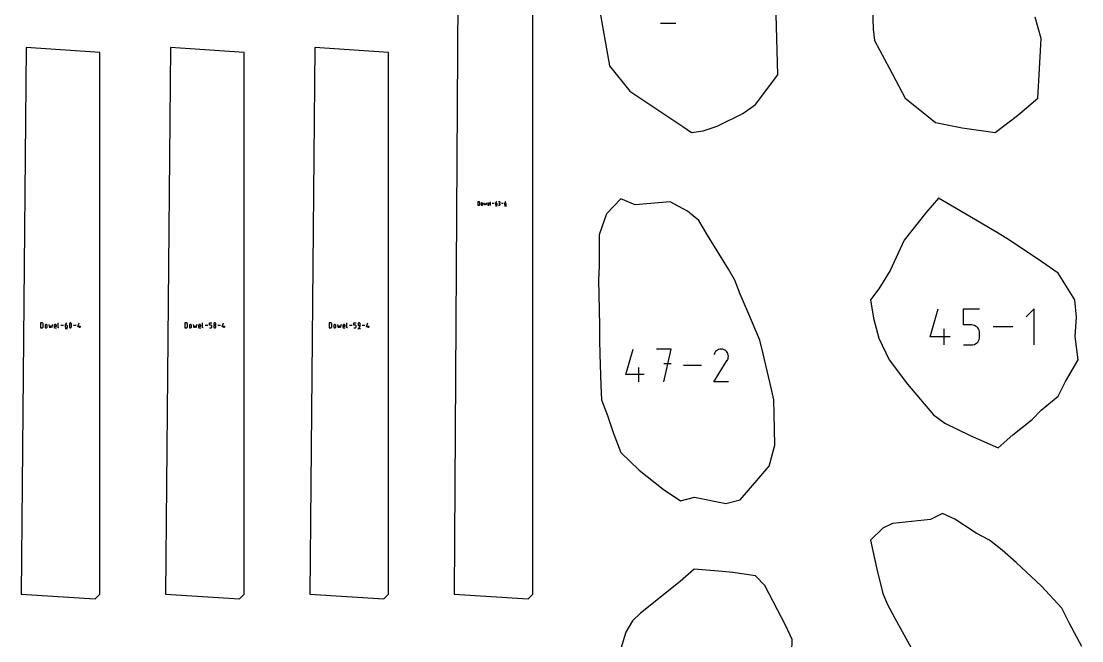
# Model space of a CAD drawing. Extents: x 0 to 12.2, y 0 to 12.
# Drawn here: x 4.89 to 6.911, y 9.373 to 10.553 of the extents above; entities that cross this region are included whole.
import ezdxf

# ---------------------------------------------------------------- set-up
doc = ezdxf.new("R2010")
doc.units = 0

msp = doc.modelspace()

# ---------------------------------------------------------------- linework, layer by layer
at = {"layer": 'annotation', "color": 1}
for p, q in [((6.107828, 10.549127), (6.137182, 10.549127)), ((5.762082, 10.208961), (5.759831, 10.208961)), ((5.759831, 10.208961), (5.759831, 10.20221)), ((5.762351, 10.208937), (5.762082, 10.208961)), ((5.762604, 10.208867), (5.762351, 10.208937)), ((5.762837, 10.208756), (5.762604, 10.208867)), ((5.763046, 10.208608), (5.762837, 10.208756)), ((5.763226, 10.208427), (5.763046, 10.208608)), ((5.763374, 10.208217), (5.763226, 10.208427)), ((5.763485, 10.207983), (5.763374, 10.208217)), ((5.763555, 10.20773), (5.763485, 10.207983)), ((5.763579, 10.20746), (5.763555, 10.20773)), ((5.763579, 10.203715), (5.763579, 10.20746)), ((5.763579, 10.20746), (5.763579, 10.20746)), ((5.766135, 10.205478), (5.766111, 10.205208)), ((5.766111, 10.205208), (5.766111, 10.203712)), ((5.766204, 10.205732), (5.766135, 10.205478)), ((5.766315, 10.205965), (5.766204, 10.205732)), ((5.766464, 10.206174), (5.766315, 10.205965)), ((5.766645, 10.206354), (5.766464, 10.206174)), ((5.766854, 10.206501), (5.766645, 10.206354)), ((5.767088, 10.206612), (5.766854, 10.206501)), ((5.767342, 10.206681), (5.767088, 10.206612)), ((5.767612, 10.206705), (5.767342, 10.206681)), ((5.767881, 10.206681), (5.767612, 10.206705)), ((5.767612, 10.206705), (5.767612, 10.206705)), ((5.768135, 10.206612), (5.767881, 10.206681)), ((5.768369, 10.206501), (5.768135, 10.206612)), ((5.768578, 10.206354), (5.768369, 10.206501)), ((5.768759, 10.206174), (5.768578, 10.206354)), ((5.768907, 10.205965), (5.768759, 10.206174)), ((5.769018, 10.205732), (5.768907, 10.205965)), ((5.769088, 10.205478), (5.769018, 10.205732)), ((5.769112, 10.205208), (5.769088, 10.205478)), ((5.769112, 10.203712), (5.769112, 10.205208)), ((5.769112, 10.205208), (5.769112, 10.205208)), ((5.772772, 10.20221), (5.771644, 10.206705)), ((5.773896, 10.205208), (5.772772, 10.20221)), ((5.775019, 10.20221), (5.773896, 10.205208)), ((5.776147, 10.206705), (5.775019, 10.20221)), ((5.778703, 10.205483), (5.778679, 10.205214)), ((5.778679, 10.205214), (5.778679, 10.20334)), ((5.778773, 10.205737), (5.778703, 10.205483)), ((5.778884, 10.20597), (5.778773, 10.205737)), ((5.779032, 10.206179), (5.778884, 10.20597)), ((5.779213, 10.20636), (5.779032, 10.206179)), ((5.779422, 10.206508), (5.779213, 10.20636)), ((5.779655, 10.206619), (5.779422, 10.206508)), ((5.779909, 10.206689), (5.779655, 10.206619)), ((5.780178, 10.206713), (5.779909, 10.206689)), ((5.780447, 10.206689), (5.780178, 10.206713)), ((5.780178, 10.206713), (5.780178, 10.206713)), ((5.780701, 10.206619), (5.780447, 10.206689)), ((5.780935, 10.206508), (5.780701, 10.206619)), ((5.781144, 10.20636), (5.780935, 10.206508)), ((5.781325, 10.206179), (5.781144, 10.20636)), ((5.781472, 10.20597), (5.781325, 10.206179)), ((5.781583, 10.205737), (5.781472, 10.20597)), ((5.781653, 10.205483), (5.781583, 10.205737)), ((5.781677, 10.205214), (5.781653, 10.205483)), ((5.781677, 10.204462), (5.781677, 10.205214)), ((5.781677, 10.205214), (5.781677, 10.205214)), ((5.784208, 10.202964), (5.784208, 10.208966)), ((5.791187, 10.205586), (5.787495, 10.205586)), ((5.793751, 10.206411), (5.793717, 10.205955)), ((5.793717, 10.205955), (5.793717, 10.203711)), ((5.795216, 10.205955), (5.793717, 10.205955)), ((5.793848, 10.20685), (5.793751, 10.206411)), ((5.794004, 10.207265), (5.793848, 10.20685)), ((5.794216, 10.207651), (5.794004, 10.207265)), ((5.79448, 10.208003), (5.794216, 10.207651)), ((5.794791, 10.208316), (5.79448, 10.208003)), ((5.795146, 10.208583), (5.794791, 10.208316)), ((5.79554, 10.2088), (5.795146, 10.208583)), ((5.795486, 10.205931), (5.795216, 10.205955)), ((5.79574, 10.205861), (5.795486, 10.205931)), ((5.795969, 10.208961), (5.79554, 10.2088)), ((5.795973, 10.205751), (5.79574, 10.205861)), ((5.795969, 10.208961), (5.795969, 10.208961)), ((5.796183, 10.205603), (5.795973, 10.205751)), ((5.796363, 10.205423), (5.796183, 10.205603)), ((5.796511, 10.205214), (5.796363, 10.205423)), ((5.796622, 10.204981), (5.796511, 10.205214)), ((5.800746, 10.208953), (5.799247, 10.208953)), ((5.800746, 10.205955), (5.799996, 10.205955)), ((5.799996, 10.205955), (5.800746, 10.205955)), ((5.801016, 10.208929), (5.800746, 10.208953)), ((5.800746, 10.205955), (5.801016, 10.205979)), ((5.801016, 10.205931), (5.800746, 10.205955)), ((5.800746, 10.205955), (5.800746, 10.205955)), ((5.801269, 10.208859), (5.801016, 10.208929)), ((5.801016, 10.205979), (5.801269, 10.206049)), ((5.801269, 10.205861), (5.801016, 10.205931)), ((5.801503, 10.208748), (5.801269, 10.208859)), ((5.801269, 10.206049), (5.801503, 10.20616)), ((5.801503, 10.20575), (5.801269, 10.205861)), ((5.801712, 10.2086), (5.801503, 10.208748)), ((5.801503, 10.20616), (5.801712, 10.206308)), ((5.801712, 10.205602), (5.801503, 10.20575)), ((5.801893, 10.20842), (5.801712, 10.2086)), ((5.801712, 10.206308), (5.801893, 10.206489)), ((5.801893, 10.205422), (5.801712, 10.205602)), ((5.802041, 10.208211), (5.801893, 10.20842)), ((5.801893, 10.206489), (5.802041, 10.206699)), ((5.802041, 10.205213), (5.801893, 10.205422)), ((5.802151, 10.207978), (5.802041, 10.208211)), ((5.802041, 10.206699), (5.802151, 10.206933)), ((5.802151, 10.204979), (5.802041, 10.205213)), ((5.802221, 10.207725), (5.802151, 10.207978)), ((5.802151, 10.206933), (5.802221, 10.207187)), ((5.802245, 10.207456), (5.802221, 10.207725)), ((5.802221, 10.207187), (5.802245, 10.207456)), ((5.802245, 10.207456), (5.802245, 10.207456)), ((5.808468, 10.205586), (5.804777, 10.205586)), ((5.811033, 10.206411), (5.810999, 10.205955)), ((5.810999, 10.205955), (5.810999, 10.203711)), ((5.812498, 10.205955), (5.810999, 10.205955)), ((5.811129, 10.20685), (5.811033, 10.206411)), ((5.811286, 10.207265), (5.811129, 10.20685)), ((5.811498, 10.207651), (5.811286, 10.207265)), ((5.811762, 10.208003), (5.811498, 10.207651)), ((5.812073, 10.208316), (5.811762, 10.208003)), ((5.812428, 10.208583), (5.812073, 10.208316)), ((5.812822, 10.2088), (5.812428, 10.208583)), ((5.812768, 10.205931), (5.812498, 10.205955)), ((5.813022, 10.205861), (5.812768, 10.205931)), ((5.813251, 10.208961), (5.812822, 10.2088)), ((5.813255, 10.205751), (5.813022, 10.205861)), ((5.813251, 10.208961), (5.813251, 10.208961)), ((5.813464, 10.205603), (5.813255, 10.205751)), ((5.813645, 10.205423), (5.813464, 10.205603)), ((5.813793, 10.205214), (5.813645, 10.205423)), ((5.813904, 10.204981), (5.813793, 10.205214)), ((5.759831, 10.202215), (5.762082, 10.202215)), ((5.759831, 10.20221), (5.759831, 10.202215)), ((5.762082, 10.202215), (5.762351, 10.202239)), ((5.762082, 10.202215), (5.762082, 10.202215)), ((5.762351, 10.202239), (5.762604, 10.202308)), ((5.762604, 10.202308), (5.762837, 10.20242)), ((5.762837, 10.20242), (5.763046, 10.202568)), ((5.763046, 10.202568), (5.763226, 10.202749)), ((5.763226, 10.202749), (5.763374, 10.202958)), ((5.763374, 10.202958), (5.763485, 10.203192)), ((5.763485, 10.203192), (5.763555, 10.203446)), ((5.763555, 10.203446), (5.763579, 10.203715)), ((5.766111, 10.203712), (5.766111, 10.203712)), ((5.766111, 10.203712), (5.766135, 10.203442)), ((5.766135, 10.203442), (5.766204, 10.203188)), ((5.766204, 10.203188), (5.766315, 10.202954)), ((5.766315, 10.202954), (5.766464, 10.202745)), ((5.766464, 10.202745), (5.766645, 10.202564)), ((5.766645, 10.202564), (5.766854, 10.202415)), ((5.766854, 10.202415), (5.767088, 10.202304)), ((5.767088, 10.202304), (5.767342, 10.202235)), ((5.767342, 10.202235), (5.767612, 10.20221)), ((5.767612, 10.20221), (5.767881, 10.202235)), ((5.767612, 10.20221), (5.767612, 10.20221)), ((5.767881, 10.202235), (5.768135, 10.202304)), ((5.768135, 10.202304), (5.768369, 10.202415)), ((5.768369, 10.202415), (5.768578, 10.202564)), ((5.768578, 10.202564), (5.768759, 10.202745)), ((5.768759, 10.202745), (5.768907, 10.202954)), ((5.768907, 10.202954), (5.769019, 10.203188)), ((5.769019, 10.203188), (5.769088, 10.203442)), ((5.769088, 10.203442), (5.769112, 10.203712)), ((5.778679, 10.204462), (5.781677, 10.204462)), ((5.778679, 10.20334), (5.778679, 10.20334)), ((5.778679, 10.20334), (5.778697, 10.203137)), ((5.778697, 10.203137), (5.778749, 10.202945)), ((5.778749, 10.202945), (5.778833, 10.202769)), ((5.778833, 10.202769), (5.778944, 10.202612)), ((5.778944, 10.202612), (5.779079, 10.202475)), ((5.779079, 10.202475), (5.779236, 10.202364)), ((5.779236, 10.202364), (5.779412, 10.202281)), ((5.779412, 10.202281), (5.779602, 10.202228)), ((5.779602, 10.202228), (5.779804, 10.20221)), ((5.779804, 10.20221), (5.781677, 10.20221)), ((5.78422, 10.202828), (5.784208, 10.202964)), ((5.784255, 10.2027), (5.78422, 10.202828)), ((5.784311, 10.202582), (5.784255, 10.2027)), ((5.784385, 10.202477), (5.784311, 10.202582)), ((5.784476, 10.202386), (5.784385, 10.202477)), ((5.784581, 10.202312), (5.784476, 10.202386)), ((5.784699, 10.202256), (5.784581, 10.202312)), ((5.784827, 10.202221), (5.784699, 10.202256)), ((5.784963, 10.202209), (5.784827, 10.202221)), ((5.784963, 10.202209), (5.784963, 10.202209)), ((5.79353, 10.201366), (5.796905, 10.201366)), ((5.793717, 10.203711), (5.793717, 10.203711)), ((5.793717, 10.203711), (5.793742, 10.203441)), ((5.793742, 10.203441), (5.793811, 10.203188)), ((5.793811, 10.203188), (5.793922, 10.202954)), ((5.793922, 10.202954), (5.79407, 10.202744)), ((5.79407, 10.202744), (5.794251, 10.202563)), ((5.794251, 10.202563), (5.794461, 10.202415)), ((5.794461, 10.202415), (5.794694, 10.202304)), ((5.794694, 10.202304), (5.794947, 10.202235)), ((5.794947, 10.202235), (5.795216, 10.20221)), ((5.795216, 10.20221), (5.795486, 10.202235)), ((5.795216, 10.20221), (5.795216, 10.20221)), ((5.795486, 10.202235), (5.79574, 10.202304)), ((5.79574, 10.202304), (5.795973, 10.202415)), ((5.795973, 10.202415), (5.796183, 10.202563)), ((5.796183, 10.202563), (5.796363, 10.202744)), ((5.796363, 10.202744), (5.796511, 10.202954)), ((5.796511, 10.202954), (5.796622, 10.203188)), ((5.796691, 10.204727), (5.796622, 10.204981)), ((5.796622, 10.203188), (5.796691, 10.203441)), ((5.796716, 10.204458), (5.796691, 10.204727)), ((5.796691, 10.203441), (5.796716, 10.203711)), ((5.796716, 10.203711), (5.796716, 10.204458)), ((5.796716, 10.204458), (5.796716, 10.204458)), ((5.799247, 10.202211), (5.800746, 10.202211)), ((5.800746, 10.202211), (5.801016, 10.202235)), ((5.800746, 10.202211), (5.800746, 10.202211)), ((5.801016, 10.202235), (5.801269, 10.202304)), ((5.801269, 10.202304), (5.801503, 10.202415)), ((5.801503, 10.202415), (5.801712, 10.202563)), ((5.801712, 10.202563), (5.801893, 10.202744)), ((5.801893, 10.202744), (5.802041, 10.202953)), ((5.802041, 10.202953), (5.802151, 10.203186)), ((5.802221, 10.204727), (5.802151, 10.204979)), ((5.802151, 10.203186), (5.802221, 10.203439)), ((5.802245, 10.204458), (5.802221, 10.204727)), ((5.802221, 10.203439), (5.802245, 10.203707)), ((5.802245, 10.203707), (5.802245, 10.204458)), ((5.802245, 10.204458), (5.802245, 10.204458)), ((5.810812, 10.201366), (5.814187, 10.201366)), ((5.810999, 10.203711), (5.810999, 10.203711)), ((5.810999, 10.203711), (5.811024, 10.203441)), ((5.811024, 10.203441), (5.811093, 10.203188)), ((5.811093, 10.203188), (5.811204, 10.202954)), ((5.811204, 10.202954), (5.811352, 10.202744)), ((5.811352, 10.202744), (5.811533, 10.202563)), ((5.811533, 10.202563), (5.811743, 10.202415)), ((5.811743, 10.202415), (5.811976, 10.202304)), ((5.811976, 10.202304), (5.812229, 10.202235)), ((5.812229, 10.202235), (5.812498, 10.20221)), ((5.812498, 10.20221), (5.812768, 10.202235)), ((5.812498, 10.20221), (5.812498, 10.20221)), ((5.812768, 10.202235), (5.813022, 10.202304)), ((5.813022, 10.202304), (5.813255, 10.202415)), ((5.813255, 10.202415), (5.813464, 10.202563)), ((5.813464, 10.202563), (5.813645, 10.202744)), ((5.813645, 10.202744), (5.813793, 10.202954)), ((5.813793, 10.202954), (5.813904, 10.203188)), ((5.813973, 10.204727), (5.813904, 10.204981)), ((5.813904, 10.203188), (5.813973, 10.203441)), ((5.813997, 10.204458), (5.813973, 10.204727)), ((5.813973, 10.203441), (5.813997, 10.203711)), ((5.813997, 10.203711), (5.813997, 10.204458)), ((5.813997, 10.204458), (5.813997, 10.204458)), ((6.621694, 9.951688), (6.636884, 10.004961)), ((6.685417, 9.974456), (6.685417, 10.004961)), ((6.685417, 10.004961), (6.71584, 10.004961)), ((6.819903, 10.004961), (6.804674, 9.989728)), ((6.819903, 9.936459), (6.819903, 10.004961)), ((4.929563, 9.978279), (4.926411, 9.978279)), ((4.926411, 9.978279), (4.926411, 9.968828)), ((4.926411, 9.968834), (4.929563, 9.968834)), ((4.926411, 9.968828), (4.926411, 9.968834)), ((4.929939, 9.978245), (4.929563, 9.978279)), ((4.929563, 9.968834), (4.929939, 9.968868)), ((4.929563, 9.968834), (4.929563, 9.968834)), ((4.930293, 9.978148), (4.929939, 9.978245)), ((4.929939, 9.968868), (4.930293, 9.968966)), ((4.930619, 9.977992), (4.930293, 9.978148)), ((4.930293, 9.968966), (4.930619, 9.969121)), ((4.930912, 9.977785), (4.930619, 9.977992)), ((4.930619, 9.969121), (4.930912, 9.969328)), ((4.931165, 9.977531), (4.930912, 9.977785)), ((4.930912, 9.969328), (4.931165, 9.969582)), ((4.931372, 9.977238), (4.931165, 9.977531)), ((4.931165, 9.969582), (4.931372, 9.969875)), ((4.931527, 9.976911), (4.931372, 9.977238)), ((4.931372, 9.969875), (4.931527, 9.970202)), ((4.931625, 9.976555), (4.931527, 9.976911)), ((4.931527, 9.970202), (4.931625, 9.970558)), ((4.931659, 9.976178), (4.931625, 9.976555)), ((4.931625, 9.970558), (4.931659, 9.970935)), ((4.931659, 9.970935), (4.931659, 9.976178)), ((4.931659, 9.976178), (4.931659, 9.976178)), ((4.935237, 9.973403), (4.935203, 9.973026)), ((4.935203, 9.973026), (4.935203, 9.97093)), ((4.935203, 9.97093), (4.935203, 9.97093)), ((4.935203, 9.97093), (4.935237, 9.970552)), ((4.935334, 9.973758), (4.935237, 9.973403)), ((4.935237, 9.970552), (4.935334, 9.970197)), ((4.93549, 9.974084), (4.935334, 9.973758)), ((4.935334, 9.970197), (4.93549, 9.96987)), ((4.935697, 9.974377), (4.93549, 9.974084)), ((4.93549, 9.96987), (4.935697, 9.969576)), ((4.935951, 9.974629), (4.935697, 9.974377)), ((4.935697, 9.969576), (4.935951, 9.969323)), ((4.936244, 9.974836), (4.935951, 9.974629)), ((4.935951, 9.969323), (4.936244, 9.969115)), ((4.936571, 9.974991), (4.936244, 9.974836)), ((4.936244, 9.969115), (4.936571, 9.96896)), ((4.936927, 9.975088), (4.936571, 9.974991)), ((4.936571, 9.96896), (4.936927, 9.968862)), ((4.937304, 9.975121), (4.936927, 9.975088)), ((4.936927, 9.968862), (4.937304, 9.968828)), ((4.937682, 9.975088), (4.937304, 9.975121)), ((4.937304, 9.975121), (4.937304, 9.975121)), ((4.937304, 9.968828), (4.937682, 9.968862)), ((4.937304, 9.968828), (4.937304, 9.968828)), ((4.938037, 9.974991), (4.937682, 9.975088)), ((4.937682, 9.968862), (4.938037, 9.96896)), ((4.938364, 9.974836), (4.938037, 9.974991)), ((4.938037, 9.96896), (4.938365, 9.969115)), ((4.938658, 9.974629), (4.938364, 9.974836)), ((4.938365, 9.969115), (4.938658, 9.969323)), ((4.938911, 9.974377), (4.938658, 9.974629)), ((4.938658, 9.969323), (4.938911, 9.969576)), ((4.939118, 9.974084), (4.938911, 9.974377)), ((4.938911, 9.969576), (4.939119, 9.96987)), ((4.939274, 9.973758), (4.939118, 9.974084)), ((4.939119, 9.96987), (4.939274, 9.970197)), ((4.939372, 9.973403), (4.939274, 9.973758)), ((4.939274, 9.970197), (4.939372, 9.970552)), ((4.939406, 9.973026), (4.939372, 9.973403)), ((4.939372, 9.970552), (4.939406, 9.97093)), ((4.939406, 9.97093), (4.939406, 9.973026)), ((4.939406, 9.973026), (4.939406, 9.973026)), ((4.944529, 9.968828), (4.94295, 9.975121)), ((4.946102, 9.973026), (4.944529, 9.968828)), ((4.947675, 9.968828), (4.946102, 9.973026)), ((4.949254, 9.975121), (4.947675, 9.968828)), ((4.952832, 9.97341), (4.952798, 9.973034)), ((4.952798, 9.973034), (4.952798, 9.97041)), ((4.952798, 9.97198), (4.956996, 9.97198)), ((4.952798, 9.97041), (4.952798, 9.97041)), ((4.952798, 9.97041), (4.952824, 9.970125)), ((4.952824, 9.970125), (4.952897, 9.969857)), ((4.95293, 9.973765), (4.952832, 9.97341)), ((4.952897, 9.969857), (4.953014, 9.969611)), ((4.953085, 9.974092), (4.95293, 9.973765)), ((4.953014, 9.969611), (4.953169, 9.96939)), ((4.953293, 9.974385), (4.953085, 9.974092)), ((4.953169, 9.96939), (4.953359, 9.969199)), ((4.953546, 9.974638), (4.953293, 9.974385)), ((4.953359, 9.969199), (4.953579, 9.969044)), ((4.953839, 9.974845), (4.953546, 9.974638)), ((4.953579, 9.969044), (4.953825, 9.968927)), ((4.953825, 9.968927), (4.954091, 9.968853)), ((4.954166, 9.975001), (4.953839, 9.974845)), ((4.954091, 9.968853), (4.954374, 9.968828)), ((4.95452, 9.975098), (4.954166, 9.975001)), ((4.954374, 9.968828), (4.956995, 9.968828)), ((4.954897, 9.975132), (4.95452, 9.975098)), ((4.955275, 9.975098), (4.954897, 9.975132)), ((4.954897, 9.975132), (4.954897, 9.975132)), ((4.95563, 9.975001), (4.955275, 9.975098)), ((4.955957, 9.974845), (4.95563, 9.975001)), ((4.95625, 9.974638), (4.955957, 9.974845)), ((4.956503, 9.974385), (4.95625, 9.974638)), ((4.956709, 9.974092), (4.956503, 9.974385)), ((4.956865, 9.973765), (4.956709, 9.974092)), ((4.956962, 9.97341), (4.956865, 9.973765)), ((4.956996, 9.973034), (4.956962, 9.97341)), ((4.956996, 9.97198), (4.956996, 9.973034)), ((4.956996, 9.973034), (4.956996, 9.973034)), ((4.96054, 9.969884), (4.96054, 9.978287)), ((4.960557, 9.969693), (4.96054, 9.969884)), ((4.960606, 9.969514), (4.960557, 9.969693)), ((4.960683, 9.969349), (4.960606, 9.969514)), ((4.960788, 9.969202), (4.960683, 9.969349)), ((4.960915, 9.969074), (4.960788, 9.969202)), ((4.961062, 9.96897), (4.960915, 9.969074)), ((4.961227, 9.968893), (4.961062, 9.96897)), ((4.961406, 9.968844), (4.961227, 9.968893)), ((4.961596, 9.968827), (4.961406, 9.968844)), ((4.961596, 9.968827), (4.961596, 9.968827)), ((4.970309, 9.973554), (4.965142, 9.973554)), ((4.97359, 9.967647), (4.978315, 9.967647)), ((4.973899, 9.974709), (4.973853, 9.974071)), ((4.973853, 9.974071), (4.973853, 9.970929)), ((4.975951, 9.974071), (4.973853, 9.974071)), ((4.973853, 9.970929), (4.973853, 9.970929)), ((4.973853, 9.970929), (4.973886, 9.970552)), ((4.973886, 9.970552), (4.973984, 9.970196)), ((4.974035, 9.975323), (4.973899, 9.974709)), ((4.973984, 9.970196), (4.97414, 9.969869)), ((4.974254, 9.975904), (4.974035, 9.975323)), ((4.97414, 9.969869), (4.974347, 9.969576)), ((4.974551, 9.976445), (4.974254, 9.975904)), ((4.974347, 9.969576), (4.9746, 9.969323)), ((4.97492, 9.976938), (4.974551, 9.976445)), ((4.9746, 9.969323), (4.974893, 9.969115)), ((4.974893, 9.969115), (4.97522, 9.96896)), ((4.975356, 9.977376), (4.97492, 9.976938)), ((4.97522, 9.96896), (4.975575, 9.968862)), ((4.975852, 9.97775), (4.975356, 9.977376)), ((4.975575, 9.968862), (4.975951, 9.968828)), ((4.976404, 9.978054), (4.975852, 9.97775)), ((4.976329, 9.974037), (4.975951, 9.974071)), ((4.975951, 9.968828), (4.976329, 9.968862)), ((4.975951, 9.968828), (4.975951, 9.968828)), ((4.976684, 9.97394), (4.976329, 9.974037)), ((4.976329, 9.968862), (4.976684, 9.96896)), ((4.977005, 9.978279), (4.976404, 9.978054)), ((4.977011, 9.973785), (4.976684, 9.97394)), ((4.976684, 9.96896), (4.977011, 9.969115)), ((4.977005, 9.978279), (4.977005, 9.978279)), ((4.977304, 9.973578), (4.977011, 9.973785)), ((4.977011, 9.969115), (4.977304, 9.969323)), ((4.977557, 9.973326), (4.977304, 9.973578)), ((4.977304, 9.969323), (4.977557, 9.969576)), ((4.977764, 9.973034), (4.977557, 9.973326)), ((4.977557, 9.969576), (4.977764, 9.969869)), ((4.977919, 9.972707), (4.977764, 9.973034)), ((4.977764, 9.969869), (4.977919, 9.970196)), ((4.978016, 9.972352), (4.977919, 9.972707)), ((4.977919, 9.970196), (4.978016, 9.970552)), ((4.97805, 9.971975), (4.978016, 9.972352)), ((4.978016, 9.970552), (4.97805, 9.970929)), ((4.97805, 9.970929), (4.97805, 9.971975)), ((4.97805, 9.971975), (4.97805, 9.971975)), ((4.981685, 9.974908), (4.981595, 9.974003)), ((4.981595, 9.974003), (4.981595, 9.973094)), ((4.981595, 9.973094), (4.981685, 9.972188)), ((4.981866, 9.975802), (4.981685, 9.974908)), ((4.981685, 9.972188), (4.981866, 9.971293)), ((4.982138, 9.976679), (4.981866, 9.975802)), ((4.981866, 9.971293), (4.982138, 9.970415)), ((4.9825, 9.977531), (4.982138, 9.976679)), ((4.982138, 9.970415), (4.9825, 9.969561)), ((4.982622, 9.977734), (4.9825, 9.977531)), ((4.9825, 9.977531), (4.9825, 9.977531)), ((4.9825, 9.969561), (4.9825, 9.969561)), ((4.9825, 9.969561), (4.982547, 9.969475)), ((4.982547, 9.969475), (4.982599, 9.969393)), ((4.982599, 9.969393), (4.982657, 9.969315)), ((4.982774, 9.977907), (4.982622, 9.977734)), ((4.982657, 9.969315), (4.98272, 9.969242)), ((4.98272, 9.969242), (4.982789, 9.969174)), ((4.982952, 9.978048), (4.982774, 9.977907)), ((4.982789, 9.969174), (4.982862, 9.96911)), ((4.982862, 9.96911), (4.982941, 9.969052)), ((4.982941, 9.969052), (4.983024, 9.969)), ((4.983149, 9.978156), (4.982952, 9.978048)), ((4.983024, 9.969), (4.983112, 9.968953)), ((4.983112, 9.968953), (4.983112, 9.968953)), ((4.983112, 9.968953), (4.983332, 9.968871)), ((4.983361, 9.978229), (4.983149, 9.978156)), ((4.983332, 9.968871), (4.983557, 9.96883)), ((4.983582, 9.978265), (4.983361, 9.978229)), ((4.983557, 9.96883), (4.983783, 9.968829)), ((4.983809, 9.978263), (4.983582, 9.978265)), ((4.983783, 9.968829), (4.984004, 9.968866)), ((4.984036, 9.97822), (4.983809, 9.978263)), ((4.984004, 9.968866), (4.984216, 9.968939)), ((4.984257, 9.978137), (4.984036, 9.97822)), ((4.984216, 9.968939), (4.984412, 9.969047)), ((4.984342, 9.978092), (4.984257, 9.978137)), ((4.984257, 9.978137), (4.984257, 9.978137)), ((4.984423, 9.978041), (4.984342, 9.978092)), ((4.984412, 9.969047), (4.984589, 9.969188)), ((4.984501, 9.977983), (4.984423, 9.978041)), ((4.984574, 9.97792), (4.984501, 9.977983)), ((4.984643, 9.977852), (4.984574, 9.97792)), ((4.984589, 9.969188), (4.984741, 9.96936)), ((4.984706, 9.977778), (4.984643, 9.977852)), ((4.984765, 9.9777), (4.984706, 9.977778)), ((4.984741, 9.96936), (4.984863, 9.969562)), ((4.984817, 9.977618), (4.984765, 9.9777)), ((4.984863, 9.977531), (4.984817, 9.977618)), ((4.985228, 9.976678), (4.984863, 9.977531)), ((4.984863, 9.977531), (4.984863, 9.977531)), ((4.984863, 9.969562), (4.985228, 9.970414)), ((4.984863, 9.969562), (4.984863, 9.969562)), ((4.985501, 9.9758), (4.985228, 9.976678)), ((4.985228, 9.970414), (4.985501, 9.97129)), ((4.985683, 9.974904), (4.985501, 9.9758)), ((4.985501, 9.97129), (4.985683, 9.972185)), ((4.985774, 9.973999), (4.985683, 9.974904)), ((4.985683, 9.972185), (4.985774, 9.97309)), ((4.985774, 9.97309), (4.985774, 9.973999)), ((4.994485, 9.973554), (4.989318, 9.973554)), ((4.998029, 9.970929), (5.000124, 9.978279)), ((5.003276, 9.970929), (4.998029, 9.970929)), ((5.001703, 9.968828), (5.001703, 9.973026)), ((5.204554, 9.978279), (5.201402, 9.978279)), ((5.201402, 9.978279), (5.201402, 9.968828)), ((5.201402, 9.968834), (5.204554, 9.968834)), ((5.201402, 9.968828), (5.201402, 9.968834)), ((5.20493, 9.978245), (5.204554, 9.978279)), ((5.204554, 9.968834), (5.20493, 9.968868)), ((5.204554, 9.968834), (5.204554, 9.968834)), ((5.205284, 9.978148), (5.20493, 9.978245)), ((5.20493, 9.968868), (5.205284, 9.968966)), ((5.20561, 9.977992), (5.205284, 9.978148)), ((5.205284, 9.968966), (5.20561, 9.969121)), ((5.205903, 9.977785), (5.20561, 9.977992)), ((5.20561, 9.969121), (5.205903, 9.969328)), ((5.206156, 9.977531), (5.205903, 9.977785)), ((5.205903, 9.969328), (5.206156, 9.969582)), ((5.206363, 9.977238), (5.206156, 9.977531)), ((5.206156, 9.969582), (5.206363, 9.969875)), ((5.206518, 9.976911), (5.206363, 9.977238)), ((5.206363, 9.969875), (5.206518, 9.970202)), ((5.206616, 9.976555), (5.206518, 9.976911)), ((5.206518, 9.970202), (5.206616, 9.970558)), ((5.20665, 9.976178), (5.206616, 9.976555)), ((5.206616, 9.970558), (5.20665, 9.970935)), ((5.20665, 9.970935), (5.20665, 9.976178)), ((5.20665, 9.976178), (5.20665, 9.976178)), ((5.210227, 9.973403), (5.210194, 9.973026)), ((5.210194, 9.973026), (5.210194, 9.97093)), ((5.210194, 9.97093), (5.210194, 9.97093)), ((5.210194, 9.97093), (5.210227, 9.970552)), ((5.210325, 9.973758), (5.210227, 9.973403)), ((5.210227, 9.970552), (5.210325, 9.970197)), ((5.210481, 9.974084), (5.210325, 9.973758)), ((5.210325, 9.970197), (5.210481, 9.96987)), ((5.210688, 9.974377), (5.210481, 9.974084)), ((5.210481, 9.96987), (5.210688, 9.969576)), ((5.210941, 9.974629), (5.210688, 9.974377)), ((5.210688, 9.969576), (5.210941, 9.969323)), ((5.211235, 9.974836), (5.210941, 9.974629)), ((5.210941, 9.969323), (5.211235, 9.969115)), ((5.211562, 9.974991), (5.211235, 9.974836)), ((5.211235, 9.969115), (5.211562, 9.96896)), ((5.211917, 9.975088), (5.211562, 9.974991)), ((5.211562, 9.96896), (5.211917, 9.968862)), ((5.212295, 9.975121), (5.211917, 9.975088)), ((5.211917, 9.968862), (5.212295, 9.968828)), ((5.212673, 9.975088), (5.212295, 9.975121)), ((5.212295, 9.975121), (5.212295, 9.975121)), ((5.212295, 9.968828), (5.212673, 9.968862)), ((5.212295, 9.968828), (5.212295, 9.968828)), ((5.213028, 9.974991), (5.212673, 9.975088)), ((5.212673, 9.968862), (5.213028, 9.96896)), ((5.213355, 9.974836), (5.213028, 9.974991)), ((5.213028, 9.96896), (5.213355, 9.969115)), ((5.213648, 9.974629), (5.213355, 9.974836)), ((5.213355, 9.969115), (5.213649, 9.969323)), ((5.213902, 9.974377), (5.213648, 9.974629)), ((5.213649, 9.969323), (5.213902, 9.969576)), ((5.214109, 9.974084), (5.213902, 9.974377)), ((5.213902, 9.969576), (5.214109, 9.96987)), ((5.214265, 9.973758), (5.214109, 9.974084)), ((5.214109, 9.96987), (5.214265, 9.970197)), ((5.214362, 9.973403), (5.214265, 9.973758)), ((5.214265, 9.970197), (5.214362, 9.970552)), ((5.214396, 9.973026), (5.214362, 9.973403)), ((5.214362, 9.970552), (5.214396, 9.97093)), ((5.214396, 9.97093), (5.214396, 9.973026)), ((5.214396, 9.973026), (5.214396, 9.973026)), ((5.21952, 9.968828), (5.21794, 9.975121)), ((5.221093, 9.973026), (5.21952, 9.968828)), ((5.222666, 9.968828), (5.221093, 9.973026)), ((5.224245, 9.975121), (5.222666, 9.968828)), ((5.227823, 9.97341), (5.227789, 9.973034)), ((5.227789, 9.973034), (5.227789, 9.97041)), ((5.227789, 9.97198), (5.231987, 9.97198)), ((5.227789, 9.97041), (5.227789, 9.97041)), ((5.227789, 9.97041), (5.227815, 9.970125)), ((5.227815, 9.970125), (5.227888, 9.969857)), ((5.227921, 9.973765), (5.227823, 9.97341)), ((5.227888, 9.969857), (5.228004, 9.969611)), ((5.228076, 9.974092), (5.227921, 9.973765)), ((5.228004, 9.969611), (5.22816, 9.96939)), ((5.228283, 9.974385), (5.228076, 9.974092)), ((5.22816, 9.96939), (5.22835, 9.969199)), ((5.228537, 9.974638), (5.228283, 9.974385)), ((5.22835, 9.969199), (5.22857, 9.969044)), ((5.22883, 9.974845), (5.228537, 9.974638)), ((5.22857, 9.969044), (5.228815, 9.968927)), ((5.228815, 9.968927), (5.229082, 9.968853)), ((5.229156, 9.975001), (5.22883, 9.974845)), ((5.229082, 9.968853), (5.229365, 9.968828)), ((5.229511, 9.975098), (5.229156, 9.975001)), ((5.229365, 9.968828), (5.231986, 9.968828)), ((5.229888, 9.975132), (5.229511, 9.975098)), ((5.230265, 9.975098), (5.229888, 9.975132)), ((5.229888, 9.975132), (5.229888, 9.975132)), ((5.23062, 9.975001), (5.230265, 9.975098)), ((5.230947, 9.974845), (5.23062, 9.975001)), ((5.23124, 9.974638), (5.230947, 9.974845)), ((5.231493, 9.974385), (5.23124, 9.974638)), ((5.2317, 9.974092), (5.231493, 9.974385)), ((5.231855, 9.973765), (5.2317, 9.974092)), ((5.231953, 9.97341), (5.231855, 9.973765)), ((5.231987, 9.973034), (5.231953, 9.97341)), ((5.231987, 9.97198), (5.231987, 9.973034)), ((5.231987, 9.973034), (5.231987, 9.973034)), ((5.23553, 9.969884), (5.23553, 9.978287)), ((5.235547, 9.969693), (5.23553, 9.969884)), ((5.235596, 9.969514), (5.235547, 9.969693)), ((5.235674, 9.969349), (5.235596, 9.969514)), ((5.235778, 9.969202), (5.235674, 9.969349)), ((5.235905, 9.969074), (5.235778, 9.969202)), ((5.236053, 9.96897), (5.235905, 9.969074)), ((5.236218, 9.968893), (5.236053, 9.96897)), ((5.236397, 9.968844), (5.236218, 9.968893)), ((5.236587, 9.968827), (5.236397, 9.968844)), ((5.236587, 9.968827), (5.236587, 9.968827)), ((5.2453, 9.973554), (5.240132, 9.973554)), ((5.248843, 9.974071), (5.248843, 9.978279)), ((5.248843, 9.978279), (5.253041, 9.978279)), ((5.250942, 9.974071), (5.248843, 9.974071)), ((5.248843, 9.968828), (5.250942, 9.968828)), ((5.251319, 9.974037), (5.250942, 9.974071)), ((5.250942, 9.968828), (5.251319, 9.968862)), ((5.250942, 9.968828), (5.250942, 9.968828)), ((5.251674, 9.97394), (5.251319, 9.974037)), ((5.251319, 9.968862), (5.251673, 9.96896)), ((5.251673, 9.96896), (5.252, 9.969115)), ((5.252, 9.973785), (5.251674, 9.97394)), ((5.252293, 9.973578), (5.252, 9.973785)), ((5.252, 9.969115), (5.252293, 9.969323)), ((5.252547, 9.973326), (5.252293, 9.973578)), ((5.252293, 9.969323), (5.252546, 9.969576)), ((5.252546, 9.969576), (5.252754, 9.969869)), ((5.252754, 9.973034), (5.252547, 9.973326)), ((5.252909, 9.972707), (5.252754, 9.973034)), ((5.252754, 9.969869), (5.252909, 9.970196)), ((5.253007, 9.972352), (5.252909, 9.972707)), ((5.252909, 9.970196), (5.253007, 9.970552)), ((5.253041, 9.971975), (5.253007, 9.972352)), ((5.253007, 9.970552), (5.253041, 9.970929)), ((5.253041, 9.970929), (5.253041, 9.971975)), ((5.253041, 9.971975), (5.253041, 9.971975)), ((5.256619, 9.976548), (5.256585, 9.976172)), ((5.256585, 9.976172), (5.256585, 9.976172)), ((5.256585, 9.976172), (5.256619, 9.975794)), ((5.256619, 9.972347), (5.256585, 9.971969)), ((5.256585, 9.971969), (5.256585, 9.970924)), ((5.256585, 9.970924), (5.256585, 9.970924)), ((5.256585, 9.970924), (5.256619, 9.970546)), ((5.256716, 9.976902), (5.256619, 9.976548)), ((5.256619, 9.975794), (5.256716, 9.975439)), ((5.256716, 9.972702), (5.256619, 9.972347)), ((5.256619, 9.970546), (5.256716, 9.970191)), ((5.256872, 9.977228), (5.256716, 9.976902)), ((5.256716, 9.975439), (5.256872, 9.975112)), ((5.256872, 9.973029), (5.256716, 9.972702)), ((5.256716, 9.970191), (5.256872, 9.969865)), ((5.257079, 9.977521), (5.256872, 9.977228)), ((5.256872, 9.975112), (5.257079, 9.974818)), ((5.257079, 9.973322), (5.256872, 9.973029)), ((5.256872, 9.969865), (5.257079, 9.969572)), ((5.257332, 9.977774), (5.257079, 9.977521)), ((5.257079, 9.974818), (5.257332, 9.974565)), ((5.257332, 9.973576), (5.257079, 9.973322)), ((5.257079, 9.969572), (5.257332, 9.96932)), ((5.257625, 9.977981), (5.257332, 9.977774)), ((5.257332, 9.974565), (5.257625, 9.974357)), ((5.257625, 9.973783), (5.257332, 9.973576)), ((5.257332, 9.96932), (5.257625, 9.969114)), ((5.257952, 9.978136), (5.257625, 9.977981)), ((5.257625, 9.974357), (5.257952, 9.974202)), ((5.257952, 9.973939), (5.257625, 9.973783)), ((5.257625, 9.969114), (5.257952, 9.968959)), ((5.258307, 9.978234), (5.257952, 9.978136)), ((5.257952, 9.974202), (5.258307, 9.974104)), ((5.258307, 9.974036), (5.257952, 9.973939)), ((5.257952, 9.968959), (5.258307, 9.968862)), ((5.258683, 9.978268), (5.258307, 9.978234)), ((5.258307, 9.974104), (5.258683, 9.97407)), ((5.258683, 9.97407), (5.258307, 9.974036)), ((5.258307, 9.968862), (5.258683, 9.968828)), ((5.25906, 9.978234), (5.258683, 9.978268)), ((5.258683, 9.978268), (5.258683, 9.978268)), ((5.258683, 9.97407), (5.25906, 9.974104)), ((5.25906, 9.974036), (5.258683, 9.97407)), ((5.258683, 9.97407), (5.258683, 9.97407)), ((5.258683, 9.97407), (5.258683, 9.97407)), ((5.258683, 9.968828), (5.25906, 9.968862)), ((5.258683, 9.968828), (5.258683, 9.968828)), ((5.259415, 9.978136), (5.25906, 9.978234)), ((5.25906, 9.974104), (5.259415, 9.974202)), ((5.259415, 9.973939), (5.25906, 9.974036)), ((5.25906, 9.968862), (5.259415, 9.968959)), ((5.259742, 9.977981), (5.259415, 9.978136)), ((5.259415, 9.974202), (5.259742, 9.974357)), ((5.259742, 9.973783), (5.259415, 9.973939)), ((5.259415, 9.968959), (5.259742, 9.969114)), ((5.260035, 9.977774), (5.259742, 9.977981)), ((5.259742, 9.974357), (5.260035, 9.974565)), ((5.260035, 9.973576), (5.259742, 9.973783)), ((5.259742, 9.969114), (5.260035, 9.96932)), ((5.260288, 9.977521), (5.260035, 9.977774)), ((5.260035, 9.974565), (5.260288, 9.974818)), ((5.260288, 9.973323), (5.260035, 9.973576)), ((5.260035, 9.96932), (5.260288, 9.969572)), ((5.260495, 9.977228), (5.260288, 9.977521)), ((5.260288, 9.974818), (5.260495, 9.975112)), ((5.260495, 9.973029), (5.260288, 9.973323)), ((5.260288, 9.969572), (5.260495, 9.969865)), ((5.260651, 9.976902), (5.260495, 9.977228)), ((5.260495, 9.975112), (5.260651, 9.975439)), ((5.260651, 9.972702), (5.260495, 9.973029)), ((5.260495, 9.969865), (5.260651, 9.970191)), ((5.260748, 9.976548), (5.260651, 9.976902)), ((5.260651, 9.975439), (5.260748, 9.975794)), ((5.260748, 9.972347), (5.260651, 9.972702)), ((5.260651, 9.970191), (5.260748, 9.970546)), ((5.260782, 9.976172), (5.260748, 9.976548)), ((5.260748, 9.975794), (5.260782, 9.976172)), ((5.260782, 9.971969), (5.260748, 9.972347)), ((5.260748, 9.970546), (5.260782, 9.970924)), ((5.260782, 9.976172), (5.260782, 9.976172)), ((5.260782, 9.970924), (5.260782, 9.971969)), ((5.260782, 9.971969), (5.260782, 9.971969)), ((5.269495, 9.973554), (5.264327, 9.973554)), ((5.273038, 9.970929), (5.275134, 9.978279)), ((5.278286, 9.970929), (5.273038, 9.970929)), ((5.276713, 9.968828), (5.276713, 9.973026)), ((5.479554, 9.978279), (5.476402, 9.978279)), ((5.476402, 9.978279), (5.476402, 9.968828)), ((5.476402, 9.968834), (5.479554, 9.968834)), ((5.476402, 9.968828), (5.476402, 9.968834)), ((5.47993, 9.978245), (5.479554, 9.978279)), ((5.479554, 9.968834), (5.47993, 9.968868)), ((5.479554, 9.968834), (5.479554, 9.968834)), ((5.480284, 9.978148), (5.47993, 9.978245)), ((5.47993, 9.968868), (5.480284, 9.968966)), ((5.48061, 9.977992), (5.480284, 9.978148)), ((5.480284, 9.968966), (5.48061, 9.969121)), ((5.480903, 9.977785), (5.48061, 9.977992)), ((5.48061, 9.969121), (5.480903, 9.969328)), ((5.481156, 9.977531), (5.480903, 9.977785)), ((5.480903, 9.969328), (5.481156, 9.969582)), ((5.481363, 9.977238), (5.481156, 9.977531)), ((5.481156, 9.969582), (5.481363, 9.969875)), ((5.481518, 9.976911), (5.481363, 9.977238)), ((5.481363, 9.969875), (5.481518, 9.970202)), ((5.481616, 9.976555), (5.481518, 9.976911)), ((5.481518, 9.970202), (5.481616, 9.970558)), ((5.48165, 9.976178), (5.481616, 9.976555)), ((5.481616, 9.970558), (5.48165, 9.970935)), ((5.48165, 9.970935), (5.48165, 9.976178)), ((5.48165, 9.976178), (5.48165, 9.976178)), ((5.485227, 9.973403), (5.485194, 9.973026)), ((5.485194, 9.973026), (5.485194, 9.97093)), ((5.485194, 9.97093), (5.485194, 9.97093)), ((5.485194, 9.97093), (5.485227, 9.970552)), ((5.485325, 9.973758), (5.485227, 9.973403)), ((5.485227, 9.970552), (5.485325, 9.970197)), ((5.485481, 9.974084), (5.485325, 9.973758)), ((5.485325, 9.970197), (5.485481, 9.96987)), ((5.485688, 9.974377), (5.485481, 9.974084)), ((5.485481, 9.96987), (5.485688, 9.969576)), ((5.485941, 9.974629), (5.485688, 9.974377)), ((5.485688, 9.969576), (5.485941, 9.969323)), ((5.486235, 9.974836), (5.485941, 9.974629)), ((5.485941, 9.969323), (5.486235, 9.969115)), ((5.486562, 9.974991), (5.486235, 9.974836)), ((5.486235, 9.969115), (5.486562, 9.96896)), ((5.486917, 9.975088), (5.486562, 9.974991)), ((5.486562, 9.96896), (5.486917, 9.968862)), ((5.487295, 9.975121), (5.486917, 9.975088)), ((5.486917, 9.968862), (5.487295, 9.968828)), ((5.487673, 9.975088), (5.487295, 9.975121)), ((5.487295, 9.975121), (5.487295, 9.975121)), ((5.487295, 9.968828), (5.487673, 9.968862)), ((5.487295, 9.968828), (5.487295, 9.968828)), ((5.488028, 9.974991), (5.487673, 9.975088)), ((5.487673, 9.968862), (5.488028, 9.96896)), ((5.488355, 9.974836), (5.488028, 9.974991)), ((5.488028, 9.96896), (5.488355, 9.969115)), ((5.488648, 9.974629), (5.488355, 9.974836)), ((5.488355, 9.969115), (5.488649, 9.969323)), ((5.488902, 9.974377), (5.488648, 9.974629)), ((5.488649, 9.969323), (5.488902, 9.969576)), ((5.489109, 9.974084), (5.488902, 9.974377)), ((5.488902, 9.969576), (5.489109, 9.96987)), ((5.489265, 9.973758), (5.489109, 9.974084)), ((5.489109, 9.96987), (5.489265, 9.970197)), ((5.489362, 9.973403), (5.489265, 9.973758)), ((5.489265, 9.970197), (5.489362, 9.970552)), ((5.489396, 9.973026), (5.489362, 9.973403)), ((5.489362, 9.970552), (5.489396, 9.97093)), ((5.489396, 9.97093), (5.489396, 9.973026)), ((5.489396, 9.973026), (5.489396, 9.973026)), ((5.49452, 9.968828), (5.49294, 9.975121)), ((5.496093, 9.973026), (5.49452, 9.968828)), ((5.497666, 9.968828), (5.496093, 9.973026)), ((5.499245, 9.975121), (5.497666, 9.968828)), ((5.502823, 9.97341), (5.502789, 9.973034)), ((5.502789, 9.973034), (5.502789, 9.97041)), ((5.502789, 9.97198), (5.506987, 9.97198)), ((5.502789, 9.97041), (5.502789, 9.97041)), ((5.502789, 9.97041), (5.502815, 9.970125)), ((5.502815, 9.970125), (5.502888, 9.969857)), ((5.502921, 9.973765), (5.502823, 9.97341)), ((5.502888, 9.969857), (5.503004, 9.969611)), ((5.503076, 9.974092), (5.502921, 9.973765)), ((5.503004, 9.969611), (5.50316, 9.96939)), ((5.503283, 9.974385), (5.503076, 9.974092)), ((5.50316, 9.96939), (5.50335, 9.969199)), ((5.503537, 9.974638), (5.503283, 9.974385)), ((5.50335, 9.969199), (5.50357, 9.969044)), ((5.50383, 9.974845), (5.503537, 9.974638)), ((5.50357, 9.969044), (5.503815, 9.968927)), ((5.503815, 9.968927), (5.504082, 9.968853)), ((5.504156, 9.975001), (5.50383, 9.974845)), ((5.504082, 9.968853), (5.504365, 9.968828)), ((5.504511, 9.975098), (5.504156, 9.975001)), ((5.504365, 9.968828), (5.506986, 9.968828)), ((5.504888, 9.975132), (5.504511, 9.975098)), ((5.505265, 9.975098), (5.504888, 9.975132)), ((5.504888, 9.975132), (5.504888, 9.975132)), ((5.50562, 9.975001), (5.505265, 9.975098)), ((5.505947, 9.974845), (5.50562, 9.975001)), ((5.50624, 9.974638), (5.505947, 9.974845)), ((5.506493, 9.974385), (5.50624, 9.974638)), ((5.5067, 9.974092), (5.506493, 9.974385)), ((5.506855, 9.973765), (5.5067, 9.974092)), ((5.506953, 9.97341), (5.506855, 9.973765)), ((5.506987, 9.973034), (5.506953, 9.97341)), ((5.506987, 9.97198), (5.506987, 9.973034)), ((5.506987, 9.973034), (5.506987, 9.973034)), ((5.51053, 9.969884), (5.51053, 9.978287)), ((5.510547, 9.969693), (5.51053, 9.969884)), ((5.510596, 9.969514), (5.510547, 9.969693)), ((5.510674, 9.969349), (5.510596, 9.969514)), ((5.510778, 9.969202), (5.510674, 9.969349)), ((5.510905, 9.969074), (5.510778, 9.969202)), ((5.511053, 9.96897), (5.510905, 9.969074)), ((5.511218, 9.968893), (5.511053, 9.96897)), ((5.511397, 9.968844), (5.511218, 9.968893)), ((5.511587, 9.968827), (5.511397, 9.968844)), ((5.511587, 9.968827), (5.511587, 9.968827)), ((5.5203, 9.973554), (5.515132, 9.973554)), ((5.523843, 9.974071), (5.523843, 9.978279)), ((5.523843, 9.978279), (5.528041, 9.978279)), ((5.525942, 9.974071), (5.523843, 9.974071)), ((5.523843, 9.968828), (5.525942, 9.968828)), ((5.526319, 9.974037), (5.525942, 9.974071)), ((5.525942, 9.968828), (5.526319, 9.968862)), ((5.525942, 9.968828), (5.525942, 9.968828)), ((5.526674, 9.97394), (5.526319, 9.974037)), ((5.526319, 9.968862), (5.526673, 9.96896)), ((5.526673, 9.96896), (5.527, 9.969115)), ((5.527, 9.973785), (5.526674, 9.97394)), ((5.527293, 9.973578), (5.527, 9.973785)), ((5.527, 9.969115), (5.527293, 9.969323)), ((5.527547, 9.973326), (5.527293, 9.973578)), ((5.527293, 9.969323), (5.527546, 9.969576)), ((5.527546, 9.969576), (5.527754, 9.969869)), ((5.527754, 9.973034), (5.527547, 9.973326)), ((5.527909, 9.972707), (5.527754, 9.973034)), ((5.527754, 9.969869), (5.527909, 9.970196)), ((5.528007, 9.972352), (5.527909, 9.972707)), ((5.527909, 9.970196), (5.528007, 9.970552)), ((5.528041, 9.971975), (5.528007, 9.972352)), ((5.528007, 9.970552), (5.528041, 9.970929)), ((5.528041, 9.970929), (5.528041, 9.971975)), ((5.528041, 9.971975), (5.528041, 9.971975)), ((5.531322, 9.967647), (5.536047, 9.967647)), ((5.531618, 9.976555), (5.531584, 9.976178)), ((5.531584, 9.976178), (5.531584, 9.975127)), ((5.531584, 9.975127), (5.531584, 9.975127)), ((5.531584, 9.975127), (5.531618, 9.974749)), ((5.531716, 9.976911), (5.531618, 9.976555)), ((5.531618, 9.974749), (5.531716, 9.974394)), ((5.531871, 9.977238), (5.531716, 9.976911)), ((5.531716, 9.974394), (5.531871, 9.974066)), ((5.532078, 9.977531), (5.531871, 9.977238)), ((5.531871, 9.974066), (5.532078, 9.973773)), ((5.532332, 9.977785), (5.532078, 9.977531)), ((5.532078, 9.973773), (5.532332, 9.97352)), ((5.532625, 9.977992), (5.532332, 9.977785)), ((5.532332, 9.97352), (5.532625, 9.973313)), ((5.532951, 9.978148), (5.532625, 9.977992)), ((5.532625, 9.973313), (5.532951, 9.973157)), ((5.532633, 9.968828), (5.533233, 9.969052)), ((5.532633, 9.968828), (5.532633, 9.968828)), ((5.533306, 9.978245), (5.532951, 9.978148)), ((5.532951, 9.973157), (5.533306, 9.973059)), ((5.533233, 9.969052), (5.533784, 9.969354)), ((5.533683, 9.978279), (5.533306, 9.978245)), ((5.533306, 9.973059), (5.533683, 9.973026)), ((5.53406, 9.978245), (5.533683, 9.978279)), ((5.533683, 9.978279), (5.533683, 9.978279)), ((5.533683, 9.973026), (5.535782, 9.973026)), ((5.533784, 9.969354), (5.53428, 9.969727)), ((5.534415, 9.978148), (5.53406, 9.978245)), ((5.53428, 9.969727), (5.534715, 9.970164)), ((5.534742, 9.977992), (5.534415, 9.978148)), ((5.534715, 9.970164), (5.535084, 9.970656)), ((5.535035, 9.977785), (5.534742, 9.977992)), ((5.535288, 9.977531), (5.535035, 9.977785)), ((5.535084, 9.970656), (5.53538, 9.971196)), ((5.535495, 9.977238), (5.535288, 9.977531)), ((5.53538, 9.971196), (5.535599, 9.971776)), ((5.53565, 9.976911), (5.535495, 9.977238)), ((5.535599, 9.971776), (5.535735, 9.972388)), ((5.535748, 9.976555), (5.53565, 9.976911)), ((5.535735, 9.972388), (5.535782, 9.973026)), ((5.535782, 9.976178), (5.535748, 9.976555)), ((5.535782, 9.973026), (5.535782, 9.976178)), ((5.535782, 9.976178), (5.535782, 9.976178)), ((5.544495, 9.973554), (5.539327, 9.973554)), ((5.548038, 9.970929), (5.550134, 9.978279)), ((5.553286, 9.970929), (5.548038, 9.970929)), ((5.551713, 9.968828), (5.551713, 9.973026)), ((6.648328, 9.936459), (6.648328, 9.966883)), ((6.700629, 9.974456), (6.685417, 9.974456)), ((6.70336, 9.974212), (6.700629, 9.974456)), ((6.705932, 9.973508), (6.70336, 9.974212)), ((6.708301, 9.972386), (6.705932, 9.973508)), ((6.710425, 9.970889), (6.708301, 9.972386)), ((6.712259, 9.96906), (6.710425, 9.970889)), ((6.713761, 9.966941), (6.712259, 9.96906)), ((6.714887, 9.964573), (6.713761, 9.966941)), ((6.715595, 9.962001), (6.714887, 9.964573)), ((6.77899, 9.97071), (6.741535, 9.97071)), ((6.659729, 9.951688), (6.621694, 9.951688)), ((6.712258, 9.941878), (6.71376, 9.944003)), ((6.71376, 9.944003), (6.714887, 9.946376)), ((6.714887, 9.946376), (6.715595, 9.948952)), ((6.71584, 9.959266), (6.715595, 9.962001)), ((6.715595, 9.948952), (6.71584, 9.951688)), ((6.71584, 9.951688), (6.71584, 9.959266)), ((6.71584, 9.959266), (6.71584, 9.959266)), ((6.042058, 9.879775), (6.055956, 9.928519)), ((6.128233, 9.928519), (6.100361, 9.928519)), ((6.114299, 9.865842), (6.128233, 9.928519)), ((6.212836, 9.923606), (6.211385, 9.921549)), ((6.214576, 9.925323), (6.212836, 9.923606)), ((6.216553, 9.926686), (6.214576, 9.925323)), ((6.218714, 9.927682), (6.216553, 9.926686)), ((6.221006, 9.928297), (6.218714, 9.927682)), ((6.223376, 9.928517), (6.221006, 9.928297)), ((6.225771, 9.928329), (6.223376, 9.928517)), ((6.228139, 9.927718), (6.225771, 9.928329)), ((6.230425, 9.926671), (6.228139, 9.927718)), ((6.23247, 9.925219), (6.230425, 9.926671)), ((6.230425, 9.926671), (6.230425, 9.926671)), ((6.23418, 9.923476), (6.23247, 9.925219)), ((6.23554, 9.921496), (6.23418, 9.923476)), ((6.635431, 9.941594), (6.635431, 9.941594)), ((6.685417, 9.936459), (6.700629, 9.936459)), ((6.700629, 9.936459), (6.703359, 9.936705)), ((6.700629, 9.936459), (6.700629, 9.936459)), ((6.703359, 9.936705), (6.70593, 9.937412)), ((6.70593, 9.937412), (6.708299, 9.938539)), ((6.708299, 9.938539), (6.710423, 9.940042)), ((6.710423, 9.940042), (6.712258, 9.941878)), ((6.209518, 9.865841), (6.23524, 9.90725)), ((6.211385, 9.921549), (6.209558, 9.918043)), ((6.23524, 9.90725), (6.235271, 9.907288)), ((6.23524, 9.90725), (6.23524, 9.90725)), ((6.235271, 9.907288), (6.2353, 9.907326)), ((6.2353, 9.907326), (6.235329, 9.907365)), ((6.235329, 9.907365), (6.235356, 9.907405)), ((6.235356, 9.907405), (6.235383, 9.907446)), ((6.235383, 9.907446), (6.23541, 9.907489)), ((6.23541, 9.907489), (6.235436, 9.907534)), ((6.235436, 9.907534), (6.235462, 9.907581)), ((6.235462, 9.907581), (6.235488, 9.907631)), ((6.235488, 9.907631), (6.23655, 9.909911)), ((6.235488, 9.907631), (6.235488, 9.907631)), ((6.236534, 9.919333), (6.23554, 9.921496)), ((6.237147, 9.917039), (6.236534, 9.919333)), ((6.23655, 9.909911), (6.23717, 9.912275)), ((6.237364, 9.914669), (6.237147, 9.917039)), ((6.23717, 9.912275), (6.237364, 9.914669)), ((6.066427, 9.865842), (6.066427, 9.893678)), ((6.128233, 9.900608), (6.114299, 9.900608)), ((6.186016, 9.89718), (6.151745, 9.89718)), ((6.076859, 9.879775), (6.042058, 9.879775)), ((6.237355, 9.865841), (6.209518, 9.865841))]:
    msp.add_line(p, q, dxfattribs=at)
at = {"layer": 'boundary', "color": 5}
for p, q in [((5.72422, 10.952656), (5.714845, 9.462031)), ((5.864845, 9.462031), (5.864845, 10.943281)), ((6.510693, 10.608581), (6.513012, 10.537425)), ((5.990171, 10.582482), (6.01069, 10.468147)), ((6.331399, 10.450897), (6.328504, 10.5659)), ((6.833447, 10.520029), (6.822048, 10.560467)), ((6.513012, 10.537425), (6.515919, 10.5158)), ((6.515919, 10.5158), (6.54408, 10.462592)), ((6.830225, 10.462333), (6.833447, 10.520029)), ((4.89922, 10.502656), (4.889845, 9.462031)), ((5.039845, 10.493281), (4.89922, 10.502656)), ((5.039845, 9.462031), (5.039845, 10.493281)), ((5.17422, 10.502656), (5.164845, 9.462031)), ((5.314845, 10.493281), (5.17422, 10.502656)), ((5.314845, 9.462031), (5.314845, 10.493281)), ((5.44922, 10.502656), (5.439845, 9.462031)), ((5.589845, 10.493281), (5.44922, 10.502656)), ((5.589845, 9.462031), (5.589845, 10.493281)), ((6.01069, 10.468147), (6.049526, 10.419851)), ((6.288888, 10.394355), (6.331399, 10.450897)), ((6.54408, 10.462592), (6.57429, 10.406249)), ((6.826988, 10.406249), (6.830225, 10.462333)), ((6.049526, 10.419851), (6.150224, 10.352568)), ((6.264915, 10.376779), (6.288888, 10.394355)), ((6.57429, 10.406249), (6.598802, 10.386279)), ((6.788243, 10.373571), (6.826988, 10.406249)), ((6.216017, 10.352706), (6.264915, 10.376779)), ((6.598802, 10.386279), (6.631942, 10.35973)), ((6.745723, 10.340972), (6.788243, 10.373571)), ((6.150224, 10.352568), (6.167073, 10.341157)), ((6.189268, 10.343788), (6.216017, 10.352706)), ((6.631942, 10.35973), (6.682478, 10.349546)), ((6.682478, 10.349546), (6.745723, 10.340972)), ((6.167073, 10.341157), (6.189268, 10.343788)), ((6.032164, 10.214527), (6.005006, 10.185793)), ((6.059712, 10.20343), (6.032164, 10.214527)), ((6.126089, 10.208949), (6.059712, 10.20343)), ((6.159604, 10.191077), (6.126089, 10.208949)), ((6.637833, 10.215972), (6.613303, 10.187659)), ((6.689848, 10.185584), (6.637833, 10.215972)), ((6.005006, 10.185793), (5.991161, 10.146244)), ((6.1812, 10.173269), (6.159604, 10.191077)), ((6.613303, 10.187659), (6.572184, 10.135741)), ((6.751613, 10.149002), (6.689848, 10.185584)), ((6.197648, 10.145168), (6.1812, 10.173269)), ((5.991161, 10.146244), (5.99119, 10.086514)), ((6.237443, 10.080554), (6.197648, 10.145168)), ((6.772733, 10.135741), (6.751613, 10.149002)), ((6.572184, 10.135741), (6.545581, 10.078349)), ((6.834576, 10.094642), (6.772733, 10.135741)), ((5.99119, 10.086514), (5.989845, 10.059489)), ((6.865393, 10.072931), (6.834576, 10.094642)), ((6.249354, 10.059489), (6.237443, 10.080554)), ((6.545581, 10.078349), (6.524052, 10.0429)), ((6.881389, 10.047446), (6.865393, 10.072931)), ((5.989845, 10.059489), (5.990245, 10.032464)), ((6.259724, 10.033089), (6.249354, 10.059489)), ((6.897385, 10.021961), (6.881389, 10.047446)), ((5.990245, 10.032464), (5.991413, 9.972734)), ((6.274022, 9.999321), (6.259724, 10.033089)), ((6.524052, 10.0429), (6.508074, 10.021961)), ((6.508074, 10.021961), (6.513699, 9.987617)), ((6.900491, 9.989076), (6.897385, 10.021961)), ((6.297156, 9.945709), (6.274022, 9.999321)), ((6.513699, 9.987617), (6.524052, 9.949511)), ((6.898341, 9.952483), (6.900491, 9.989076)), ((5.991413, 9.972734), (5.991813, 9.945709)), ((5.991813, 9.945709), (5.992645, 9.918684)), ((6.303486, 9.919084), (6.297156, 9.945709)), ((6.524052, 9.949511), (6.543563, 9.908181)), ((6.903806, 9.908181), (6.898341, 9.952483)), ((5.992645, 9.918684), (5.994441, 9.858954)), ((6.318599, 9.854591), (6.303486, 9.919084)), ((6.543563, 9.908181), (6.57848, 9.861668)), ((6.879674, 9.866431), (6.903806, 9.908181)), ((6.57848, 9.861668), (6.628306, 9.803309)), ((6.865393, 9.838646), (6.879674, 9.866431)), ((5.994441, 9.858954), (5.995273, 9.831929)), ((6.323947, 9.831929), (6.318599, 9.854591)), ((5.995273, 9.831929), (6.007068, 9.801991)), ((6.32431, 9.804904), (6.323947, 9.831929)), ((6.833563, 9.81203), (6.865393, 9.838646)), ((6.007068, 9.801991), (6.017977, 9.76936)), ((6.325497, 9.745174), (6.32431, 9.804904)), ((6.628306, 9.803309), (6.649727, 9.787075)), ((6.815843, 9.794401), (6.833563, 9.81203)), ((6.649727, 9.787075), (6.698142, 9.763944)), ((6.779308, 9.765033), (6.815843, 9.794401)), ((6.017977, 9.76936), (6.032164, 9.731687)), ((6.698142, 9.763944), (6.751613, 9.740314)), ((6.751613, 9.740314), (6.779308, 9.765033)), ((6.314839, 9.70532), (6.325497, 9.745174)), ((6.032164, 9.731687), (6.067195, 9.698106)), ((6.259724, 9.641103), (6.314839, 9.70532)), ((6.067195, 9.698106), (6.113227, 9.661536)), ((6.113227, 9.661536), (6.145944, 9.639658)), ((6.145944, 9.639658), (6.172969, 9.646521)), ((6.172969, 9.646521), (6.232699, 9.634241)), ((6.232699, 9.634241), (6.259724, 9.641103)), ((6.622204, 9.60377), (6.549701, 9.59647)), ((6.645369, 9.615314), (6.622204, 9.60377)), ((6.668913, 9.604337), (6.645369, 9.615314)), ((6.709682, 9.578144), (6.668913, 9.604337)), ((6.531589, 9.587351), (6.508074, 9.564712)), ((6.549701, 9.59647), (6.531589, 9.587351)), ((6.508074, 9.564712), (6.52006, 9.509281)), ((6.734489, 9.564712), (6.709682, 9.578144)), ((6.759149, 9.54526), (6.734489, 9.564712)), ((6.785314, 9.521751), (6.759149, 9.54526)), ((6.833651, 9.476932), (6.785314, 9.521751)), ((6.172005, 9.509241), (6.145261, 9.485595)), ((6.225957, 9.505154), (6.172005, 9.509241)), ((6.246001, 9.502943), (6.225957, 9.505154)), ((6.288811, 9.496734), (6.246001, 9.502943)), ((6.52006, 9.509281), (6.531589, 9.463172)), ((6.145261, 9.485595), (6.070057, 9.425655)), ((6.30662, 9.47814), (6.288811, 9.496734)), ((6.346703, 9.401549), (6.30662, 9.47814)), ((4.889845, 9.462031), (5.03047, 9.452656)), ((5.03047, 9.452656), (5.039845, 9.462031)), ((5.164845, 9.462031), (5.30547, 9.452656)), ((5.30547, 9.452656), (5.314845, 9.462031)), ((5.439845, 9.462031), (5.58047, 9.452656)), ((5.58047, 9.452656), (5.589845, 9.462031)), ((5.714845, 9.462031), (5.85547, 9.452656)), ((5.85547, 9.452656), (5.864845, 9.462031)), ((6.531589, 9.463172), (6.540588, 9.442183)), ((6.87293, 9.435158), (6.833651, 9.476932)), ((6.540588, 9.442183), (6.554159, 9.416195)), ((6.070057, 9.425655), (6.054562, 9.410672)), ((6.887087, 9.406091), (6.87293, 9.435158)), ((6.054562, 9.410672), (6.042007, 9.389213)), ((6.359022, 9.375437), (6.346703, 9.401549)), ((6.554159, 9.416195), (6.585819, 9.35939)), ((6.910646, 9.362209), (6.887087, 9.406091)), ((6.042007, 9.389213), (6.007271, 9.27638)), ((6.355328, 9.265157), (6.359022, 9.375437))]:
    msp.add_line(p, q, dxfattribs=at)

doc.saveas('drawing.dxf')
